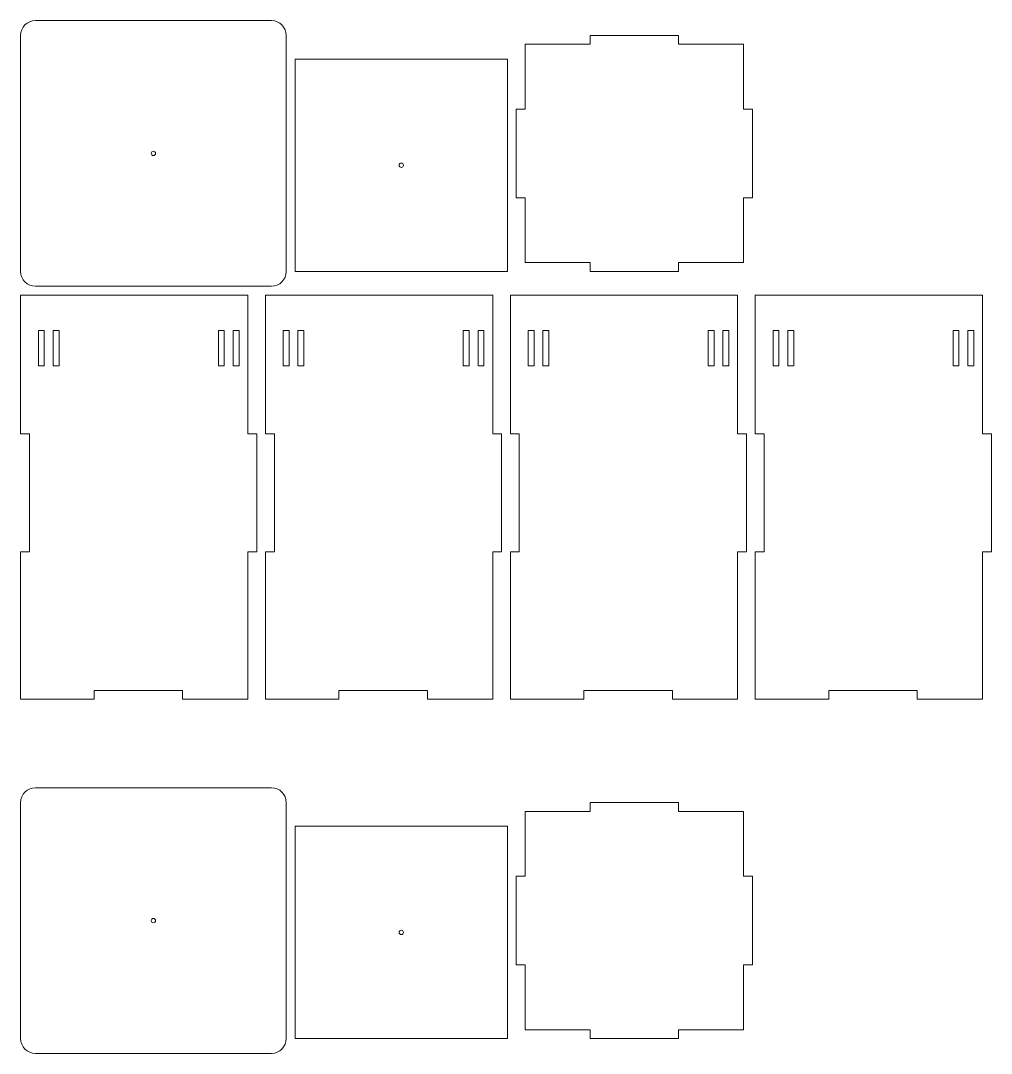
# Model space of a CAD drawing. Header units: millimetres. Extents: x -1461 to 1461, y -779 to 779.
# Drawn here: x 448.9 to 777.9, y 429.1 to 779.1 of the extents above; entities that cross this region are included whole.
import ezdxf

# ---------------------------------------------------------------- set-up
doc = ezdxf.new("R2010")
doc.units = ezdxf.units.MM
doc.header["$MEASUREMENT"] = 0
doc.layers.add('Camada 1', color=7, linetype='Continuous')

msp = doc.modelspace()

# ---------------------------------------------------------------- linework, layer by layer
at = {"layer": 'Camada 1', "color": 250, "lineweight": 20}
for points, knots in [([(453.8605, 779.0569), (453.8605, 779.0569), (533.8607, 779.0569), (533.8607, 779.0569), (533.8607, 779.0569), (536.6106, 779.0569), (538.8606, 776.8069), (538.8606, 774.057), (538.8606, 774.057), (538.8606, 774.057), (538.8606, 694.0568), (538.8606, 694.0568), (538.8606, 694.0568), (538.8606, 691.3069), (536.6106, 689.0569), (533.8607, 689.0569), (533.8607, 689.0569), (533.8607, 689.0569), (453.8605, 689.0569), (453.8605, 689.0569), (453.8605, 689.0569), (451.1106, 689.0569), (448.8606, 691.3069), (448.8606, 694.0568), (448.8606, 694.0568), (448.8606, 694.0568), (448.8606, 774.057), (448.8606, 774.057), (448.8606, 774.057), (448.8606, 776.8069), (451.1106, 779.0569), (453.8605, 779.0569)], [0, 0, 0, 0, 0.11111111, 0.11111111, 0.11111111, 0.11111111, 0.22222222, 0.22222222, 0.22222222, 0.22222222, 0.33333333, 0.33333333, 0.33333333, 0.33333333, 0.44444444, 0.44444444, 0.44444444, 0.44444444, 0.55555556, 0.55555556, 0.55555556, 0.55555556, 0.66666667, 0.66666667, 0.66666667, 0.66666667, 0.77777778, 0.77777778, 0.77777778, 0.77777778, 1, 1, 1, 1]), ([(619.8606, 771.0568), (619.8606, 771.0568), (641.8605, 771.0568), (641.8605, 771.0568), (641.8605, 771.0568), (641.8605, 771.0568), (641.8605, 774.0568), (641.8605, 774.0568), (641.8605, 774.0568), (641.8605, 774.0568), (671.8605, 774.0568), (671.8605, 774.0568), (671.8605, 774.0568), (671.8605, 774.0568), (671.8605, 771.0568), (671.8605, 771.0568), (671.8605, 771.0568), (671.8605, 771.0568), (693.8606, 771.0568), (693.8606, 771.0568), (693.8606, 771.0568), (693.8606, 771.0568), (693.8606, 749.0569), (693.8606, 749.0569), (693.8606, 749.0569), (693.8606, 749.0569), (696.8606, 749.0569), (696.8606, 749.0569), (696.8606, 749.0569), (696.8606, 749.0569), (696.8606, 719.0569), (696.8606, 719.0569), (696.8606, 719.0569), (696.8606, 719.0569), (693.8606, 719.0569), (693.8606, 719.0569), (693.8606, 719.0569), (693.8606, 719.0569), (693.8606, 697.0568), (693.8606, 697.0568), (693.8606, 697.0568), (693.8606, 697.0568), (671.8607, 697.0568), (671.8607, 697.0568), (671.8607, 697.0568), (671.8607, 697.0568), (671.8607, 694.0568), (671.8607, 694.0568), (671.8607, 694.0568), (671.8607, 694.0568), (641.8607, 694.0568), (641.8607, 694.0568), (641.8607, 694.0568), (641.8607, 694.0568), (641.8607, 697.0568), (641.8607, 697.0568), (641.8607, 697.0568), (641.8607, 697.0568), (619.8606, 697.0568), (619.8606, 697.0568), (619.8606, 697.0568), (619.8606, 697.0568), (619.8606, 719.0567), (619.8606, 719.0567), (619.8606, 719.0567), (619.8606, 719.0567), (616.8606, 719.0567), (616.8606, 719.0567), (616.8606, 719.0567), (616.8606, 719.0567), (616.8606, 749.0567), (616.8606, 749.0567), (616.8606, 749.0567), (616.8606, 749.0567), (619.8606, 749.0567), (619.8606, 749.0567), (619.8606, 749.0567), (619.8606, 749.0567), (619.8606, 771.0568), (619.8606, 771.0568)], [0, 0, 0, 0, 0.04761905, 0.04761905, 0.04761905, 0.04761905, 0.0952381, 0.0952381, 0.0952381, 0.0952381, 0.14285714, 0.14285714, 0.14285714, 0.14285714, 0.19047619, 0.19047619, 0.19047619, 0.19047619, 0.23809524, 0.23809524, 0.23809524, 0.23809524, 0.28571429, 0.28571429, 0.28571429, 0.28571429, 0.33333333, 0.33333333, 0.33333333, 0.33333333, 0.38095238, 0.38095238, 0.38095238, 0.38095238, 0.42857143, 0.42857143, 0.42857143, 0.42857143, 0.47619048, 0.47619048, 0.47619048, 0.47619048, 0.52380952, 0.52380952, 0.52380952, 0.52380952, 0.57142857, 0.57142857, 0.57142857, 0.57142857, 0.61904762, 0.61904762, 0.61904762, 0.61904762, 0.66666667, 0.66666667, 0.66666667, 0.66666667, 0.71428571, 0.71428571, 0.71428571, 0.71428571, 0.76190476, 0.76190476, 0.76190476, 0.76190476, 0.80952381, 0.80952381, 0.80952381, 0.80952381, 0.85714286, 0.85714286, 0.85714286, 0.85714286, 0.9047619, 0.9047619, 0.9047619, 0.9047619, 1, 1, 1, 1]), ([(541.8606, 766.0568), (541.8606, 766.0568), (613.8606, 766.0568), (613.8606, 766.0568), (613.8606, 766.0568), (613.8606, 766.0568), (613.8606, 694.0568), (613.8606, 694.0568), (613.8606, 694.0568), (613.8606, 694.0568), (541.8606, 694.0568), (541.8606, 694.0568), (541.8606, 694.0568), (541.8606, 694.0568), (541.8606, 766.0568), (541.8606, 766.0568)], [0, 0, 0, 0, 0.2, 0.2, 0.2, 0.2, 0.4, 0.4, 0.4, 0.4, 0.6, 0.6, 0.6, 0.6, 1, 1, 1, 1]), ([(493.8606, 734.8069), (494.2748, 734.8069), (494.6106, 734.4711), (494.6106, 734.0569), (494.6106, 734.0569), (494.6106, 733.6427), (494.2748, 733.3069), (493.8606, 733.3069), (493.8606, 733.3069), (493.4464, 733.3069), (493.1106, 733.6427), (493.1106, 734.0569), (493.1106, 734.0569), (493.1106, 734.4711), (493.4464, 734.8069), (493.8606, 734.8069)], [0, 0, 0, 0, 0.2, 0.2, 0.2, 0.2, 0.4, 0.4, 0.4, 0.4, 0.6, 0.6, 0.6, 0.6, 1, 1, 1, 1]), ([(577.8606, 730.8068), (578.2748, 730.8068), (578.6106, 730.471), (578.6106, 730.0568), (578.6106, 730.0568), (578.6106, 729.6426), (578.2748, 729.3068), (577.8606, 729.3068), (577.8606, 729.3068), (577.4464, 729.3068), (577.1106, 729.6426), (577.1106, 730.0568), (577.1106, 730.0568), (577.1106, 730.471), (577.4464, 730.8068), (577.8606, 730.8068)], [0, 0, 0, 0, 0.2, 0.2, 0.2, 0.2, 0.4, 0.4, 0.4, 0.4, 0.6, 0.6, 0.6, 0.6, 1, 1, 1, 1]), ([(525.873, 549.0571), (525.873, 549.0571), (525.873, 599.057), (525.873, 599.057), (525.873, 599.057), (525.873, 599.057), (528.8605, 599.057), (528.8605, 599.057), (528.8605, 599.057), (528.8605, 599.057), (528.8605, 639.057), (528.8605, 639.057), (528.8605, 639.057), (528.8605, 639.057), (525.873, 639.057), (525.873, 639.057), (525.873, 639.057), (525.873, 639.057), (525.873, 686.0569), (525.873, 686.0569), (525.873, 686.0569), (525.873, 686.0569), (448.8606, 686.0569), (448.8606, 686.0569), (448.8606, 686.0569), (448.8606, 686.0569), (448.8606, 639.057), (448.8606, 639.057), (448.8606, 639.057), (448.8606, 639.057), (451.8481, 639.057), (451.8481, 639.057), (451.8481, 639.057), (451.8481, 639.057), (451.8481, 599.057), (451.8481, 599.057), (451.8481, 599.057), (451.8481, 599.057), (448.8606, 599.057), (448.8606, 599.057), (448.8606, 599.057), (448.8606, 599.057), (448.8606, 549.0571), (448.8606, 549.0571), (448.8606, 549.0571), (448.8606, 549.0571), (473.748, 549.0571), (473.748, 549.0571), (473.748, 549.0571), (473.748, 549.0571), (473.748, 552.0571), (473.748, 552.0571), (473.748, 552.0571), (473.748, 552.0571), (503.7479, 552.0571), (503.7479, 552.0571), (503.7479, 552.0571), (503.7479, 552.0571), (503.7479, 549.0571), (503.7479, 549.0571), (503.7479, 549.0571), (503.7479, 549.0571), (525.873, 549.0571), (525.873, 549.0571)], [0, 0, 0, 0, 0.05882353, 0.05882353, 0.05882353, 0.05882353, 0.11764706, 0.11764706, 0.11764706, 0.11764706, 0.17647059, 0.17647059, 0.17647059, 0.17647059, 0.23529412, 0.23529412, 0.23529412, 0.23529412, 0.29411765, 0.29411765, 0.29411765, 0.29411765, 0.35294118, 0.35294118, 0.35294118, 0.35294118, 0.41176471, 0.41176471, 0.41176471, 0.41176471, 0.47058824, 0.47058824, 0.47058824, 0.47058824, 0.52941176, 0.52941176, 0.52941176, 0.52941176, 0.58823529, 0.58823529, 0.58823529, 0.58823529, 0.64705882, 0.64705882, 0.64705882, 0.64705882, 0.70588235, 0.70588235, 0.70588235, 0.70588235, 0.76470588, 0.76470588, 0.76470588, 0.76470588, 0.82352941, 0.82352941, 0.82352941, 0.82352941, 0.88235294, 0.88235294, 0.88235294, 0.88235294, 1, 1, 1, 1]), ([(608.8729, 549.0571), (608.8729, 549.0571), (608.8729, 599.057), (608.8729, 599.057), (608.8729, 599.057), (608.8729, 599.057), (611.8604, 599.057), (611.8604, 599.057), (611.8604, 599.057), (611.8604, 599.057), (611.8604, 639.057), (611.8604, 639.057), (611.8604, 639.057), (611.8604, 639.057), (608.8729, 639.057), (608.8729, 639.057), (608.8729, 639.057), (608.8729, 639.057), (608.8729, 686.0569), (608.8729, 686.0569), (608.8729, 686.0569), (608.8729, 686.0569), (531.8605, 686.0569), (531.8605, 686.0569), (531.8605, 686.0569), (531.8605, 686.0569), (531.8605, 639.057), (531.8605, 639.057), (531.8605, 639.057), (531.8605, 639.057), (534.848, 639.057), (534.848, 639.057), (534.848, 639.057), (534.848, 639.057), (534.848, 599.057), (534.848, 599.057), (534.848, 599.057), (534.848, 599.057), (531.8605, 599.057), (531.8605, 599.057), (531.8605, 599.057), (531.8605, 599.057), (531.8605, 549.0571), (531.8605, 549.0571), (531.8605, 549.0571), (531.8605, 549.0571), (556.7479, 549.0571), (556.7479, 549.0571), (556.7479, 549.0571), (556.7479, 549.0571), (556.7479, 552.0571), (556.7479, 552.0571), (556.7479, 552.0571), (556.7479, 552.0571), (586.7478, 552.0571), (586.7478, 552.0571), (586.7478, 552.0571), (586.7478, 552.0571), (586.7478, 549.0571), (586.7478, 549.0571), (586.7478, 549.0571), (586.7478, 549.0571), (608.8729, 549.0571), (608.8729, 549.0571)], [0, 0, 0, 0, 0.05882353, 0.05882353, 0.05882353, 0.05882353, 0.11764706, 0.11764706, 0.11764706, 0.11764706, 0.17647059, 0.17647059, 0.17647059, 0.17647059, 0.23529412, 0.23529412, 0.23529412, 0.23529412, 0.29411765, 0.29411765, 0.29411765, 0.29411765, 0.35294118, 0.35294118, 0.35294118, 0.35294118, 0.41176471, 0.41176471, 0.41176471, 0.41176471, 0.47058824, 0.47058824, 0.47058824, 0.47058824, 0.52941176, 0.52941176, 0.52941176, 0.52941176, 0.58823529, 0.58823529, 0.58823529, 0.58823529, 0.64705882, 0.64705882, 0.64705882, 0.64705882, 0.70588235, 0.70588235, 0.70588235, 0.70588235, 0.76470588, 0.76470588, 0.76470588, 0.76470588, 0.82352941, 0.82352941, 0.82352941, 0.82352941, 0.88235294, 0.88235294, 0.88235294, 0.88235294, 1, 1, 1, 1]), ([(691.8728, 549.0571), (691.8728, 549.0571), (691.8728, 599.057), (691.8728, 599.057), (691.8728, 599.057), (691.8728, 599.057), (694.8603, 599.057), (694.8603, 599.057), (694.8603, 599.057), (694.8603, 599.057), (694.8603, 639.057), (694.8603, 639.057), (694.8603, 639.057), (694.8603, 639.057), (691.8728, 639.057), (691.8728, 639.057), (691.8728, 639.057), (691.8728, 639.057), (691.8728, 686.0569), (691.8728, 686.0569), (691.8728, 686.0569), (691.8728, 686.0569), (614.8604, 686.0569), (614.8604, 686.0569), (614.8604, 686.0569), (614.8604, 686.0569), (614.8604, 639.057), (614.8604, 639.057), (614.8604, 639.057), (614.8604, 639.057), (617.8479, 639.057), (617.8479, 639.057), (617.8479, 639.057), (617.8479, 639.057), (617.8479, 599.057), (617.8479, 599.057), (617.8479, 599.057), (617.8479, 599.057), (614.8604, 599.057), (614.8604, 599.057), (614.8604, 599.057), (614.8604, 599.057), (614.8604, 549.0571), (614.8604, 549.0571), (614.8604, 549.0571), (614.8604, 549.0571), (639.7478, 549.0571), (639.7478, 549.0571), (639.7478, 549.0571), (639.7478, 549.0571), (639.7478, 552.0571), (639.7478, 552.0571), (639.7478, 552.0571), (639.7478, 552.0571), (669.7477, 552.0571), (669.7477, 552.0571), (669.7477, 552.0571), (669.7477, 552.0571), (669.7477, 549.0571), (669.7477, 549.0571), (669.7477, 549.0571), (669.7477, 549.0571), (691.8728, 549.0571), (691.8728, 549.0571)], [0, 0, 0, 0, 0.05882353, 0.05882353, 0.05882353, 0.05882353, 0.11764706, 0.11764706, 0.11764706, 0.11764706, 0.17647059, 0.17647059, 0.17647059, 0.17647059, 0.23529412, 0.23529412, 0.23529412, 0.23529412, 0.29411765, 0.29411765, 0.29411765, 0.29411765, 0.35294118, 0.35294118, 0.35294118, 0.35294118, 0.41176471, 0.41176471, 0.41176471, 0.41176471, 0.47058824, 0.47058824, 0.47058824, 0.47058824, 0.52941176, 0.52941176, 0.52941176, 0.52941176, 0.58823529, 0.58823529, 0.58823529, 0.58823529, 0.64705882, 0.64705882, 0.64705882, 0.64705882, 0.70588235, 0.70588235, 0.70588235, 0.70588235, 0.76470588, 0.76470588, 0.76470588, 0.76470588, 0.82352941, 0.82352941, 0.82352941, 0.82352941, 0.88235294, 0.88235294, 0.88235294, 0.88235294, 1, 1, 1, 1]), ([(774.8727, 549.0571), (774.8727, 549.0571), (774.8727, 599.057), (774.8727, 599.057), (774.8727, 599.057), (774.8727, 599.057), (777.8602, 599.057), (777.8602, 599.057), (777.8602, 599.057), (777.8602, 599.057), (777.8602, 639.057), (777.8602, 639.057), (777.8602, 639.057), (777.8602, 639.057), (774.8727, 639.057), (774.8727, 639.057), (774.8727, 639.057), (774.8727, 639.057), (774.8727, 686.0569), (774.8727, 686.0569), (774.8727, 686.0569), (774.8727, 686.0569), (697.8603, 686.0569), (697.8603, 686.0569), (697.8603, 686.0569), (697.8603, 686.0569), (697.8603, 639.057), (697.8603, 639.057), (697.8603, 639.057), (697.8603, 639.057), (700.8478, 639.057), (700.8478, 639.057), (700.8478, 639.057), (700.8478, 639.057), (700.8478, 599.057), (700.8478, 599.057), (700.8478, 599.057), (700.8478, 599.057), (697.8603, 599.057), (697.8603, 599.057), (697.8603, 599.057), (697.8603, 599.057), (697.8603, 549.0571), (697.8603, 549.0571), (697.8603, 549.0571), (697.8603, 549.0571), (722.7477, 549.0571), (722.7477, 549.0571), (722.7477, 549.0571), (722.7477, 549.0571), (722.7477, 552.0571), (722.7477, 552.0571), (722.7477, 552.0571), (722.7477, 552.0571), (752.7476, 552.0571), (752.7476, 552.0571), (752.7476, 552.0571), (752.7476, 552.0571), (752.7476, 549.0571), (752.7476, 549.0571), (752.7476, 549.0571), (752.7476, 549.0571), (774.8727, 549.0571), (774.8727, 549.0571)], [0, 0, 0, 0, 0.05882353, 0.05882353, 0.05882353, 0.05882353, 0.11764706, 0.11764706, 0.11764706, 0.11764706, 0.17647059, 0.17647059, 0.17647059, 0.17647059, 0.23529412, 0.23529412, 0.23529412, 0.23529412, 0.29411765, 0.29411765, 0.29411765, 0.29411765, 0.35294118, 0.35294118, 0.35294118, 0.35294118, 0.41176471, 0.41176471, 0.41176471, 0.41176471, 0.47058824, 0.47058824, 0.47058824, 0.47058824, 0.52941176, 0.52941176, 0.52941176, 0.52941176, 0.58823529, 0.58823529, 0.58823529, 0.58823529, 0.64705882, 0.64705882, 0.64705882, 0.64705882, 0.70588235, 0.70588235, 0.70588235, 0.70588235, 0.76470588, 0.76470588, 0.76470588, 0.76470588, 0.82352941, 0.82352941, 0.82352941, 0.82352941, 0.88235294, 0.88235294, 0.88235294, 0.88235294, 1, 1, 1, 1]), ([(454.8606, 674.0569), (454.8606, 674.0569), (456.8606, 674.0569), (456.8606, 674.0569), (456.8606, 674.0569), (456.8606, 674.0569), (456.8606, 662.0569), (456.8606, 662.0569), (456.8606, 662.0569), (456.8606, 662.0569), (454.8606, 662.0569), (454.8606, 662.0569), (454.8606, 662.0569), (454.8606, 662.0569), (454.8606, 674.0569), (454.8606, 674.0569)], [0, 0, 0, 0, 0.2, 0.2, 0.2, 0.2, 0.4, 0.4, 0.4, 0.4, 0.6, 0.6, 0.6, 0.6, 1, 1, 1, 1]), ([(459.8606, 674.0569), (459.8606, 674.0569), (461.8606, 674.0569), (461.8606, 674.0569), (461.8606, 674.0569), (461.8606, 674.0569), (461.8606, 662.0569), (461.8606, 662.0569), (461.8606, 662.0569), (461.8606, 662.0569), (459.8606, 662.0569), (459.8606, 662.0569), (459.8606, 662.0569), (459.8606, 662.0569), (459.8606, 674.0569), (459.8606, 674.0569)], [0, 0, 0, 0, 0.2, 0.2, 0.2, 0.2, 0.4, 0.4, 0.4, 0.4, 0.6, 0.6, 0.6, 0.6, 1, 1, 1, 1]), ([(515.873, 674.0569), (515.873, 674.0569), (517.873, 674.0569), (517.873, 674.0569), (517.873, 674.0569), (517.873, 674.0569), (517.873, 662.0569), (517.873, 662.0569), (517.873, 662.0569), (517.873, 662.0569), (515.873, 662.0569), (515.873, 662.0569), (515.873, 662.0569), (515.873, 662.0569), (515.873, 674.0569), (515.873, 674.0569)], [0, 0, 0, 0, 0.2, 0.2, 0.2, 0.2, 0.4, 0.4, 0.4, 0.4, 0.6, 0.6, 0.6, 0.6, 1, 1, 1, 1]), ([(520.873, 674.0569), (520.873, 674.0569), (522.873, 674.0569), (522.873, 674.0569), (522.873, 674.0569), (522.873, 674.0569), (522.873, 662.0569), (522.873, 662.0569), (522.873, 662.0569), (522.873, 662.0569), (520.873, 662.0569), (520.873, 662.0569), (520.873, 662.0569), (520.873, 662.0569), (520.873, 674.0569), (520.873, 674.0569)], [0, 0, 0, 0, 0.2, 0.2, 0.2, 0.2, 0.4, 0.4, 0.4, 0.4, 0.6, 0.6, 0.6, 0.6, 1, 1, 1, 1]), ([(537.8605, 674.0569), (537.8605, 674.0569), (539.8605, 674.0569), (539.8605, 674.0569), (539.8605, 674.0569), (539.8605, 674.0569), (539.8605, 662.0569), (539.8605, 662.0569), (539.8605, 662.0569), (539.8605, 662.0569), (537.8605, 662.0569), (537.8605, 662.0569), (537.8605, 662.0569), (537.8605, 662.0569), (537.8605, 674.0569), (537.8605, 674.0569)], [0, 0, 0, 0, 0.2, 0.2, 0.2, 0.2, 0.4, 0.4, 0.4, 0.4, 0.6, 0.6, 0.6, 0.6, 1, 1, 1, 1]), ([(542.8605, 674.0569), (542.8605, 674.0569), (544.8605, 674.0569), (544.8605, 674.0569), (544.8605, 674.0569), (544.8605, 674.0569), (544.8605, 662.0569), (544.8605, 662.0569), (544.8605, 662.0569), (544.8605, 662.0569), (542.8605, 662.0569), (542.8605, 662.0569), (542.8605, 662.0569), (542.8605, 662.0569), (542.8605, 674.0569), (542.8605, 674.0569)], [0, 0, 0, 0, 0.2, 0.2, 0.2, 0.2, 0.4, 0.4, 0.4, 0.4, 0.6, 0.6, 0.6, 0.6, 1, 1, 1, 1]), ([(598.8729, 674.0569), (598.8729, 674.0569), (600.8729, 674.0569), (600.8729, 674.0569), (600.8729, 674.0569), (600.8729, 674.0569), (600.8729, 662.0569), (600.8729, 662.0569), (600.8729, 662.0569), (600.8729, 662.0569), (598.8729, 662.0569), (598.8729, 662.0569), (598.8729, 662.0569), (598.8729, 662.0569), (598.8729, 674.0569), (598.8729, 674.0569)], [0, 0, 0, 0, 0.2, 0.2, 0.2, 0.2, 0.4, 0.4, 0.4, 0.4, 0.6, 0.6, 0.6, 0.6, 1, 1, 1, 1]), ([(603.8729, 674.0569), (603.8729, 674.0569), (605.8729, 674.0569), (605.8729, 674.0569), (605.8729, 674.0569), (605.8729, 674.0569), (605.8729, 662.0569), (605.8729, 662.0569), (605.8729, 662.0569), (605.8729, 662.0569), (603.8729, 662.0569), (603.8729, 662.0569), (603.8729, 662.0569), (603.8729, 662.0569), (603.8729, 674.0569), (603.8729, 674.0569)], [0, 0, 0, 0, 0.2, 0.2, 0.2, 0.2, 0.4, 0.4, 0.4, 0.4, 0.6, 0.6, 0.6, 0.6, 1, 1, 1, 1]), ([(620.8604, 674.0569), (620.8604, 674.0569), (622.8604, 674.0569), (622.8604, 674.0569), (622.8604, 674.0569), (622.8604, 674.0569), (622.8604, 662.0569), (622.8604, 662.0569), (622.8604, 662.0569), (622.8604, 662.0569), (620.8604, 662.0569), (620.8604, 662.0569), (620.8604, 662.0569), (620.8604, 662.0569), (620.8604, 674.0569), (620.8604, 674.0569)], [0, 0, 0, 0, 0.2, 0.2, 0.2, 0.2, 0.4, 0.4, 0.4, 0.4, 0.6, 0.6, 0.6, 0.6, 1, 1, 1, 1]), ([(625.8604, 674.0569), (625.8604, 674.0569), (627.8604, 674.0569), (627.8604, 674.0569), (627.8604, 674.0569), (627.8604, 674.0569), (627.8604, 662.0569), (627.8604, 662.0569), (627.8604, 662.0569), (627.8604, 662.0569), (625.8604, 662.0569), (625.8604, 662.0569), (625.8604, 662.0569), (625.8604, 662.0569), (625.8604, 674.0569), (625.8604, 674.0569)], [0, 0, 0, 0, 0.2, 0.2, 0.2, 0.2, 0.4, 0.4, 0.4, 0.4, 0.6, 0.6, 0.6, 0.6, 1, 1, 1, 1]), ([(681.8728, 674.0569), (681.8728, 674.0569), (683.8728, 674.0569), (683.8728, 674.0569), (683.8728, 674.0569), (683.8728, 674.0569), (683.8728, 662.0569), (683.8728, 662.0569), (683.8728, 662.0569), (683.8728, 662.0569), (681.8728, 662.0569), (681.8728, 662.0569), (681.8728, 662.0569), (681.8728, 662.0569), (681.8728, 674.0569), (681.8728, 674.0569)], [0, 0, 0, 0, 0.2, 0.2, 0.2, 0.2, 0.4, 0.4, 0.4, 0.4, 0.6, 0.6, 0.6, 0.6, 1, 1, 1, 1]), ([(686.8728, 674.0569), (686.8728, 674.0569), (688.8728, 674.0569), (688.8728, 674.0569), (688.8728, 674.0569), (688.8728, 674.0569), (688.8728, 662.0569), (688.8728, 662.0569), (688.8728, 662.0569), (688.8728, 662.0569), (686.8728, 662.0569), (686.8728, 662.0569), (686.8728, 662.0569), (686.8728, 662.0569), (686.8728, 674.0569), (686.8728, 674.0569)], [0, 0, 0, 0, 0.2, 0.2, 0.2, 0.2, 0.4, 0.4, 0.4, 0.4, 0.6, 0.6, 0.6, 0.6, 1, 1, 1, 1]), ([(703.8603, 674.0569), (703.8603, 674.0569), (705.8603, 674.0569), (705.8603, 674.0569), (705.8603, 674.0569), (705.8603, 674.0569), (705.8603, 662.0569), (705.8603, 662.0569), (705.8603, 662.0569), (705.8603, 662.0569), (703.8603, 662.0569), (703.8603, 662.0569), (703.8603, 662.0569), (703.8603, 662.0569), (703.8603, 674.0569), (703.8603, 674.0569)], [0, 0, 0, 0, 0.2, 0.2, 0.2, 0.2, 0.4, 0.4, 0.4, 0.4, 0.6, 0.6, 0.6, 0.6, 1, 1, 1, 1]), ([(708.8603, 674.0569), (708.8603, 674.0569), (710.8603, 674.0569), (710.8603, 674.0569), (710.8603, 674.0569), (710.8603, 674.0569), (710.8603, 662.0569), (710.8603, 662.0569), (710.8603, 662.0569), (710.8603, 662.0569), (708.8603, 662.0569), (708.8603, 662.0569), (708.8603, 662.0569), (708.8603, 662.0569), (708.8603, 674.0569), (708.8603, 674.0569)], [0, 0, 0, 0, 0.2, 0.2, 0.2, 0.2, 0.4, 0.4, 0.4, 0.4, 0.6, 0.6, 0.6, 0.6, 1, 1, 1, 1]), ([(764.8727, 674.0569), (764.8727, 674.0569), (766.8727, 674.0569), (766.8727, 674.0569), (766.8727, 674.0569), (766.8727, 674.0569), (766.8727, 662.0569), (766.8727, 662.0569), (766.8727, 662.0569), (766.8727, 662.0569), (764.8727, 662.0569), (764.8727, 662.0569), (764.8727, 662.0569), (764.8727, 662.0569), (764.8727, 674.0569), (764.8727, 674.0569)], [0, 0, 0, 0, 0.2, 0.2, 0.2, 0.2, 0.4, 0.4, 0.4, 0.4, 0.6, 0.6, 0.6, 0.6, 1, 1, 1, 1]), ([(769.8727, 674.0569), (769.8727, 674.0569), (771.8727, 674.0569), (771.8727, 674.0569), (771.8727, 674.0569), (771.8727, 674.0569), (771.8727, 662.0569), (771.8727, 662.0569), (771.8727, 662.0569), (771.8727, 662.0569), (769.8727, 662.0569), (769.8727, 662.0569), (769.8727, 662.0569), (769.8727, 662.0569), (769.8727, 674.0569), (769.8727, 674.0569)], [0, 0, 0, 0, 0.2, 0.2, 0.2, 0.2, 0.4, 0.4, 0.4, 0.4, 0.6, 0.6, 0.6, 0.6, 1, 1, 1, 1]), ([(453.8605, 519.0571), (453.8605, 519.0571), (533.8607, 519.0571), (533.8607, 519.0571), (533.8607, 519.0571), (536.6106, 519.0571), (538.8606, 516.8071), (538.8606, 514.0572), (538.8606, 514.0572), (538.8606, 514.0572), (538.8606, 434.057), (538.8606, 434.057), (538.8606, 434.057), (538.8606, 431.3071), (536.6106, 429.0571), (533.8607, 429.0571), (533.8607, 429.0571), (533.8607, 429.0571), (453.8605, 429.0571), (453.8605, 429.0571), (453.8605, 429.0571), (451.1106, 429.0571), (448.8606, 431.3071), (448.8606, 434.057), (448.8606, 434.057), (448.8606, 434.057), (448.8606, 514.0572), (448.8606, 514.0572), (448.8606, 514.0572), (448.8606, 516.8071), (451.1106, 519.0571), (453.8605, 519.0571)], [0, 0, 0, 0, 0.11111111, 0.11111111, 0.11111111, 0.11111111, 0.22222222, 0.22222222, 0.22222222, 0.22222222, 0.33333333, 0.33333333, 0.33333333, 0.33333333, 0.44444444, 0.44444444, 0.44444444, 0.44444444, 0.55555556, 0.55555556, 0.55555556, 0.55555556, 0.66666667, 0.66666667, 0.66666667, 0.66666667, 0.77777778, 0.77777778, 0.77777778, 0.77777778, 1, 1, 1, 1]), ([(619.8606, 511.057), (619.8606, 511.057), (641.8605, 511.057), (641.8605, 511.057), (641.8605, 511.057), (641.8605, 511.057), (641.8605, 514.057), (641.8605, 514.057), (641.8605, 514.057), (641.8605, 514.057), (671.8605, 514.057), (671.8605, 514.057), (671.8605, 514.057), (671.8605, 514.057), (671.8605, 511.057), (671.8605, 511.057), (671.8605, 511.057), (671.8605, 511.057), (693.8606, 511.057), (693.8606, 511.057), (693.8606, 511.057), (693.8606, 511.057), (693.8606, 489.0571), (693.8606, 489.0571), (693.8606, 489.0571), (693.8606, 489.0571), (696.8606, 489.0571), (696.8606, 489.0571), (696.8606, 489.0571), (696.8606, 489.0571), (696.8606, 459.0571), (696.8606, 459.0571), (696.8606, 459.0571), (696.8606, 459.0571), (693.8606, 459.0571), (693.8606, 459.0571), (693.8606, 459.0571), (693.8606, 459.0571), (693.8606, 437.057), (693.8606, 437.057), (693.8606, 437.057), (693.8606, 437.057), (671.8607, 437.057), (671.8607, 437.057), (671.8607, 437.057), (671.8607, 437.057), (671.8607, 434.057), (671.8607, 434.057), (671.8607, 434.057), (671.8607, 434.057), (641.8607, 434.057), (641.8607, 434.057), (641.8607, 434.057), (641.8607, 434.057), (641.8607, 437.057), (641.8607, 437.057), (641.8607, 437.057), (641.8607, 437.057), (619.8606, 437.057), (619.8606, 437.057), (619.8606, 437.057), (619.8606, 437.057), (619.8606, 459.0569), (619.8606, 459.0569), (619.8606, 459.0569), (619.8606, 459.0569), (616.8606, 459.0569), (616.8606, 459.0569), (616.8606, 459.0569), (616.8606, 459.0569), (616.8606, 489.0569), (616.8606, 489.0569), (616.8606, 489.0569), (616.8606, 489.0569), (619.8606, 489.0569), (619.8606, 489.0569), (619.8606, 489.0569), (619.8606, 489.0569), (619.8606, 511.057), (619.8606, 511.057)], [0, 0, 0, 0, 0.04761905, 0.04761905, 0.04761905, 0.04761905, 0.0952381, 0.0952381, 0.0952381, 0.0952381, 0.14285714, 0.14285714, 0.14285714, 0.14285714, 0.19047619, 0.19047619, 0.19047619, 0.19047619, 0.23809524, 0.23809524, 0.23809524, 0.23809524, 0.28571429, 0.28571429, 0.28571429, 0.28571429, 0.33333333, 0.33333333, 0.33333333, 0.33333333, 0.38095238, 0.38095238, 0.38095238, 0.38095238, 0.42857143, 0.42857143, 0.42857143, 0.42857143, 0.47619048, 0.47619048, 0.47619048, 0.47619048, 0.52380952, 0.52380952, 0.52380952, 0.52380952, 0.57142857, 0.57142857, 0.57142857, 0.57142857, 0.61904762, 0.61904762, 0.61904762, 0.61904762, 0.66666667, 0.66666667, 0.66666667, 0.66666667, 0.71428571, 0.71428571, 0.71428571, 0.71428571, 0.76190476, 0.76190476, 0.76190476, 0.76190476, 0.80952381, 0.80952381, 0.80952381, 0.80952381, 0.85714286, 0.85714286, 0.85714286, 0.85714286, 0.9047619, 0.9047619, 0.9047619, 0.9047619, 1, 1, 1, 1]), ([(541.8606, 506.057), (541.8606, 506.057), (613.8606, 506.057), (613.8606, 506.057), (613.8606, 506.057), (613.8606, 506.057), (613.8606, 434.057), (613.8606, 434.057), (613.8606, 434.057), (613.8606, 434.057), (541.8606, 434.057), (541.8606, 434.057), (541.8606, 434.057), (541.8606, 434.057), (541.8606, 506.057), (541.8606, 506.057)], [0, 0, 0, 0, 0.2, 0.2, 0.2, 0.2, 0.4, 0.4, 0.4, 0.4, 0.6, 0.6, 0.6, 0.6, 1, 1, 1, 1]), ([(493.8606, 474.8071), (494.2748, 474.8071), (494.6106, 474.4713), (494.6106, 474.0571), (494.6106, 474.0571), (494.6106, 473.6429), (494.2748, 473.3071), (493.8606, 473.3071), (493.8606, 473.3071), (493.4464, 473.3071), (493.1106, 473.6429), (493.1106, 474.0571), (493.1106, 474.0571), (493.1106, 474.4713), (493.4464, 474.8071), (493.8606, 474.8071)], [0, 0, 0, 0, 0.2, 0.2, 0.2, 0.2, 0.4, 0.4, 0.4, 0.4, 0.6, 0.6, 0.6, 0.6, 1, 1, 1, 1]), ([(577.8606, 470.807), (578.2748, 470.807), (578.6106, 470.4712), (578.6106, 470.057), (578.6106, 470.057), (578.6106, 469.6428), (578.2748, 469.307), (577.8606, 469.307), (577.8606, 469.307), (577.4464, 469.307), (577.1106, 469.6428), (577.1106, 470.057), (577.1106, 470.057), (577.1106, 470.4712), (577.4464, 470.807), (577.8606, 470.807)], [0, 0, 0, 0, 0.2, 0.2, 0.2, 0.2, 0.4, 0.4, 0.4, 0.4, 0.6, 0.6, 0.6, 0.6, 1, 1, 1, 1])]:
    msp.add_open_spline(points, degree=3, knots=knots, dxfattribs=at)

doc.saveas('drawing.dxf')
